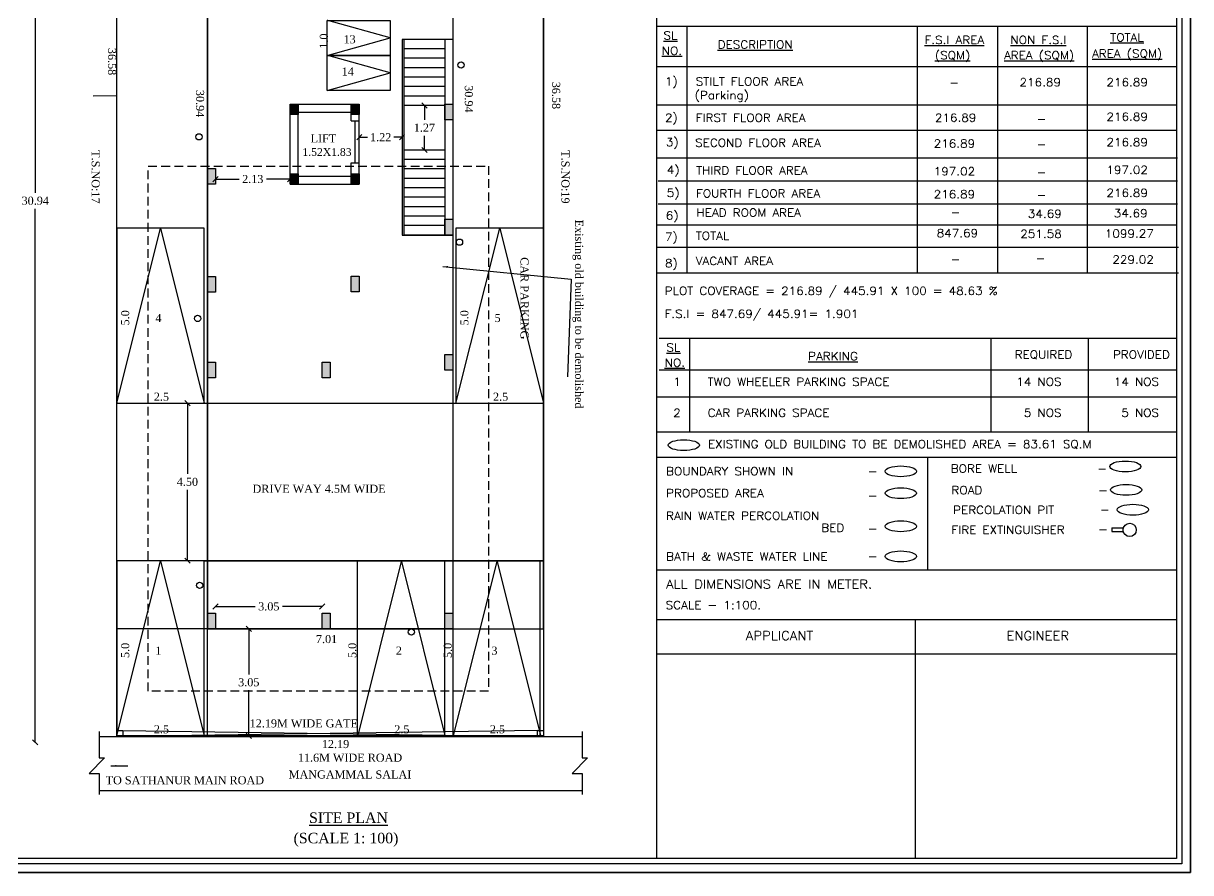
# Model space of a CAD drawing. Header units: metres. Extents: x 7608 to 7792, y -2400 to -2275.
# Drawn here: x 7714.53 to 7747.88, y -2335.22 to -2310.96 of the extents above; entities that cross this region are included whole.
import ezdxf
from ezdxf.enums import TextEntityAlignment as Align

# ---------------------------------------------------------------- set-up
doc = ezdxf.new("R2010")
doc.units = ezdxf.units.M
doc.header["$MEASUREMENT"] = 0
doc.linetypes.add('HIDDEN', pattern=[0.375, 0.25, -0.125])
doc.layers.add('FLOOR-STILT', color=7, linetype='Continuous')
doc.styles.add('Isa-', font='times.ttf')
doc.styles.add('ROMAND', font='romand.shx', dxfattribs={"width": 0.75})
doc.styles.add('STYLE2', font='times.ttf')
doc.dimstyles.new('ISO-25', dxfattribs={"dimscale": 0, "dimtxt": 0.23, "dimasz": 0.15, "dimexe": 1.25, "dimexo": 0.625, "dimgap": 0.11, "dimtad": 0, "dimtih": 1, "dimtoh": 1, "dimzin": 1, "dimdsep": 46, "dimtxsty": 'STYLE2', "dimblk": 'OBLIQUE', "dimcen": 0, "dimse1": 1, "dimse2": 1, "dimclrd": 1, "dimclrt": 3, "dimadec": 0, "dimazin": 2, "dimtfac": 1, "dimtix": 1, "dimtofl": 0, "dimtmove": 0, "dimatfit": 3, "dimfxl": 0, "dimtolj": 1, "dimarcsym": 0})

# ---------------------------------------------------------------- blocks, each defined once
blk = doc.blocks.new('_Oblique')
at = {"color": 0, "linetype": 'ByBlock', "lineweight": -2}
blk.add_line((-0.5, -0.5), (0.5, 0.5), dxfattribs=at)
blk = doc.blocks.new('*D291')
at = {"color": 1, "lineweight": -2}
for p, q in [((7714.868, -2300.561), (7714.868, -2315.804)), ((7714.868, -2331.501), (7714.868, -2316.259))]:
    blk.add_line(p, q, dxfattribs=at)
at = {"layer": 'Defpoints', "color": 0}
for p in [(7711.382, -2300.561), (7711.382, -2331.501), (7714.868, -2331.501)]:
    blk.add_point(p, dxfattribs=at)
at = {"color": 1, "lineweight": -2, "xscale": 0.15, "yscale": 0.15, "zscale": 0.15}
for p, rotation in [((7714.868, -2300.561), 90), ((7714.868, -2331.501), 270)]:
    blk.add_blockref('_Oblique', p, dxfattribs=dict(at, rotation=rotation))
at = {"color": 3, "insert": (7714.868, -2316.031), "char_height": 0.23, "attachment_point": 5, "style": 'STYLE2'}
blk.add_mtext('\\A1;30.94', dxfattribs=at)
blk = doc.blocks.new('*D293')
at = {"color": 1, "lineweight": -2}
for p, q in [((7724.127, -2314.216), (7724.357, -2314.216)), ((7725.347, -2314.216), (7725.117, -2314.216))]:
    blk.add_line(p, q, dxfattribs=at)
at = {"layer": 'Defpoints', "color": 0}
for p in [(7724.127, -2313.946), (7724.127, -2314.216), (7725.347, -2314.216)]:
    blk.add_point(p, dxfattribs=at)
at = {"color": 1, "lineweight": -2, "xscale": 0.15, "yscale": 0.15, "zscale": 0.15, "rotation": 180}
blk.add_blockref('_Oblique', (7724.127, -2314.216), dxfattribs=at)
at = {"color": 1, "lineweight": -2, "xscale": 0.15, "yscale": 0.15, "zscale": 0.15}
blk.add_blockref('_Oblique', (7725.347, -2314.216), dxfattribs=at)
at = {"color": 3, "insert": (7724.737, -2314.216), "char_height": 0.23, "attachment_point": 5, "style": 'STYLE2'}
blk.add_mtext('\\A1;1.22', dxfattribs=at)
blk = doc.blocks.new('*D294')
at = {"color": 1, "lineweight": -2}
for p, q in [((7725.987, -2313.311), (7725.987, -2313.719)), ((7725.987, -2314.581), (7725.987, -2314.173))]:
    blk.add_line(p, q, dxfattribs=at)
at = {"layer": 'Defpoints', "color": 0}
for p in [(7725.982, -2313.311), (7725.987, -2313.311), (7725.982, -2314.581)]:
    blk.add_point(p, dxfattribs=at)
at = {"color": 1, "lineweight": -2, "xscale": 0.15, "yscale": 0.15, "zscale": 0.15}
for p, rotation in [((7725.987, -2313.311), 90), ((7725.987, -2314.581), 270)]:
    blk.add_blockref('_Oblique', p, dxfattribs=dict(at, rotation=rotation))
at = {"color": 3, "insert": (7725.987, -2313.946), "char_height": 0.23, "attachment_point": 5, "style": 'STYLE2'}
blk.add_mtext('\\A1;1.27', dxfattribs=at)
blk = doc.blocks.new('*D295')
at = {"color": 1, "lineweight": -2}
for p, q in [((7720.017, -2315.411), (7720.693, -2315.411)), ((7722.147, -2315.411), (7721.472, -2315.411))]:
    blk.add_line(p, q, dxfattribs=at)
at = {"layer": 'Defpoints', "color": 0}
for p in [(7720.017, -2315.336), (7722.147, -2315.261), (7722.147, -2315.411)]:
    blk.add_point(p, dxfattribs=at)
at = {"color": 1, "lineweight": -2, "xscale": 0.15, "yscale": 0.15, "zscale": 0.15, "rotation": 180}
blk.add_blockref('_Oblique', (7720.017, -2315.411), dxfattribs=at)
at = {"color": 1, "lineweight": -2, "xscale": 0.15, "yscale": 0.15, "zscale": 0.15}
blk.add_blockref('_Oblique', (7722.147, -2315.411), dxfattribs=at)
at = {"color": 3, "insert": (7721.082, -2315.411), "char_height": 0.23, "attachment_point": 5, "style": 'STYLE2'}
blk.add_mtext('\\A1;2.13', dxfattribs=at)
blk = doc.blocks.new('*D299')
at = {"color": 1, "lineweight": -2}
for p, q in [((7720.969, -2328.261), (7720.969, -2329.559)), ((7720.969, -2331.311), (7720.969, -2330.013))]:
    blk.add_line(p, q, dxfattribs=at)
at = {"layer": 'Defpoints', "color": 0}
for p in [(7720.969, -2328.261), (7721.784, -2328.261), (7721.784, -2331.311)]:
    blk.add_point(p, dxfattribs=at)
at = {"color": 1, "lineweight": -2, "xscale": 0.15, "yscale": 0.15, "zscale": 0.15}
for p, rotation in [((7720.969, -2328.261), 90), ((7720.969, -2331.311), 270)]:
    blk.add_blockref('_Oblique', p, dxfattribs=dict(at, rotation=rotation))
at = {"color": 3, "insert": (7720.969, -2329.786), "char_height": 0.23, "attachment_point": 5, "style": 'STYLE2'}
blk.add_mtext('\\A1;3.05', dxfattribs=at)
blk = doc.blocks.new('*D540')
at = {"color": 1, "lineweight": -2}
for p, q in [((7720.017, -2327.619), (7721.153, -2327.619)), ((7723.067, -2327.619), (7721.931, -2327.619))]:
    blk.add_line(p, q, dxfattribs=at)
at = {"layer": 'Defpoints', "color": 0}
for p in [(7720.017, -2327.811), (7723.067, -2327.619), (7723.067, -2327.811)]:
    blk.add_point(p, dxfattribs=at)
at = {"color": 1, "lineweight": -2, "xscale": 0.15, "yscale": 0.15, "zscale": 0.15, "rotation": 180}
blk.add_blockref('_Oblique', (7720.017, -2327.619), dxfattribs=at)
at = {"color": 1, "lineweight": -2, "xscale": 0.15, "yscale": 0.15, "zscale": 0.15}
blk.add_blockref('_Oblique', (7723.067, -2327.619), dxfattribs=at)
at = {"color": 3, "insert": (7721.542, -2327.619), "char_height": 0.23, "attachment_point": 5, "style": 'STYLE2'}
blk.add_mtext('\\A1;3.05', dxfattribs=at)
blk = doc.blocks.new('*D541')
at = {"color": 1, "lineweight": -2}
for p, q in [((7719.215, -2321.811), (7719.215, -2323.834)), ((7719.215, -2326.311), (7719.215, -2324.288))]:
    blk.add_line(p, q, dxfattribs=at)
at = {"layer": 'Defpoints', "color": 0}
for p in [(7719.215, -2321.811), (7719.215, -2321.811), (7719.215, -2326.311)]:
    blk.add_point(p, dxfattribs=at)
at = {"color": 1, "lineweight": -2, "xscale": 0.15, "yscale": 0.15, "zscale": 0.15}
for p, rotation in [((7719.215, -2321.811), 90), ((7719.215, -2326.311), 270)]:
    blk.add_blockref('_Oblique', p, dxfattribs=dict(at, rotation=rotation))
at = {"color": 3, "insert": (7719.215, -2324.061), "char_height": 0.23, "attachment_point": 5, "style": 'STYLE2'}
blk.add_mtext('\\A1;4.50', dxfattribs=at)

msp = doc.modelspace()

# ---------------------------------------------------------------- hatches: boundary and pattern name
h = msp.add_hatch(color=5)
h.dxf.hatch_style = 1
h.paths.add_polyline_path([(7722.14718, -2313.57095), (7722.37718, -2313.57095), (7722.37718, -2313.27095), (7722.14718, -2313.27095)])
h = msp.add_hatch(color=5)
h.dxf.hatch_style = 1
h.paths.add_polyline_path([(7723.89718, -2313.57095), (7724.12718, -2313.57095), (7724.12718, -2313.27095), (7723.89718, -2313.27095)])
h = msp.add_hatch(color=5)
h.dxf.hatch_style = 1
h.paths.add_polyline_path([(7726.56718, -2313.72095), (7726.79718, -2313.72095), (7726.79718, -2313.27095), (7726.56718, -2313.27095)])
h = msp.add_hatch(color=5)
h.dxf.hatch_style = 1
h.paths.add_polyline_path([(7719.78718, -2315.56095), (7720.01718, -2315.56095), (7720.01718, -2315.11095), (7719.78718, -2315.11095)])
h = msp.add_hatch(color=5)
h.dxf.hatch_style = 1
h.paths.add_polyline_path([(7722.14718, -2315.56095), (7722.37718, -2315.56095), (7722.37718, -2315.26095), (7722.14718, -2315.26095)])
h = msp.add_hatch(color=5)
h.dxf.hatch_style = 1
h.paths.add_polyline_path([(7723.89718, -2315.56095), (7724.12718, -2315.56095), (7724.12718, -2315.26095), (7723.89718, -2315.26095)])
h = msp.add_hatch(color=5)
h.dxf.hatch_style = 1
h.paths.add_polyline_path([(7726.56718, -2317.01095), (7726.79718, -2317.01095), (7726.79718, -2316.56095), (7726.56718, -2316.56095)])
h = msp.add_hatch(color=5)
h.dxf.hatch_style = 1
h.paths.add_polyline_path([(7719.78718, -2318.64095), (7720.01718, -2318.64095), (7720.01718, -2318.19095), (7719.78718, -2318.19095)])
h = msp.add_hatch(color=5)
h.dxf.hatch_style = 1
h.paths.add_polyline_path([(7723.89718, -2318.63095), (7724.12718, -2318.63095), (7724.12718, -2318.18095), (7723.89718, -2318.18095)])
h = msp.add_hatch(color=5)
h.dxf.hatch_style = 1
h.paths.add_polyline_path([(7726.56718, -2320.87095), (7726.79718, -2320.87095), (7726.79718, -2320.42095), (7726.56718, -2320.42095)])
h = msp.add_hatch(color=5)
h.dxf.hatch_style = 1
h.paths.add_polyline_path([(7719.78718, -2321.09095), (7720.01718, -2321.09095), (7720.01718, -2320.64095), (7719.78718, -2320.64095)])
h = msp.add_hatch(color=5)
h.dxf.hatch_style = 1
h.paths.add_polyline_path([(7723.06718, -2321.09095), (7723.29718, -2321.09095), (7723.29718, -2320.64095), (7723.06718, -2320.64095)])
h = msp.add_hatch(color=5)
h.dxf.hatch_style = 1
h.paths.add_polyline_path([(7719.78718, -2328.26095), (7720.01718, -2328.26095), (7720.01718, -2327.81095), (7719.78718, -2327.81095)])
h = msp.add_hatch(color=5)
h.dxf.hatch_style = 1
h.paths.add_polyline_path([(7723.06718, -2328.26095), (7723.29718, -2328.26095), (7723.29718, -2327.81095), (7723.06718, -2327.81095)])
h = msp.add_hatch(color=5)
h.dxf.hatch_style = 1
h.paths.add_polyline_path([(7726.56718, -2328.26095), (7726.79718, -2328.26095), (7726.79718, -2327.81095), (7726.56718, -2327.81095)])

# ---------------------------------------------------------------- linework, layer by layer
at = {"color": 4}
for p, q in [((7732.61609, -2275.62286), (7732.61609, -2334.82229)), ((7732.69761, -2319.95622), (7747.47481, -2319.95622)), ((7733.5727, -2322.62691), (7733.5727, -2319.95622)), ((7742.17711, -2322.62691), (7742.17711, -2319.95622)), ((7744.96226, -2322.62691), (7744.96226, -2319.95622)), ((7732.69761, -2320.85797), (7747.47481, -2320.85797)), ((7732.61609, -2321.62725), (7747.47481, -2321.62725)), ((7732.61609, -2323.35296), (7747.47877, -2323.35296)), ((7740.36598, -2326.568), (7740.36598, -2323.35296)), ((7745.62678, -2325.37655), (7745.95749, -2325.37655)), ((7745.62678, -2325.37655), (7745.62678, -2325.48141)), ((7745.62678, -2325.48141), (7745.9553, -2325.48141)), ((7732.61609, -2326.568), (7747.47877, -2326.568)), ((7716.69248, -2331.19219), (7716.69248, -2331.94584)), ((7730.48945, -2331.19219), (7730.48945, -2331.94584)), ((7716.69248, -2331.32972), (7730.48945, -2331.32972)), ((7717.19718, -2331.32972), (7729.69718, -2331.32972)), ((7716.85073, -2331.94584), (7716.41086, -2332.38659)), ((7716.69248, -2331.94584), (7716.85073, -2331.94584)), ((7730.64771, -2331.94584), (7730.20783, -2332.38659)), ((7730.48945, -2331.94584), (7730.64771, -2331.94584)), ((7716.41086, -2332.38659), (7716.69248, -2332.38659)), ((7716.69248, -2332.38659), (7716.69248, -2332.99023)), ((7730.20783, -2332.38659), (7730.48945, -2332.38659)), ((7730.48945, -2332.38659), (7730.48945, -2332.99023)), ((7716.69248, -2332.87458), (7730.48945, -2332.87458))]:
    msp.add_line(p, q, dxfattribs=at)
at = {"color": 2, "lineweight": 25}
for p, q in [((7744.933, -2311.04513), (7744.933, -2311.04513)), ((7732.61609, -2312.19639), (7747.47877, -2312.19639)), ((7732.61609, -2313.28572), (7747.47877, -2313.28572)), ((7747.52877, -2318.09855), (7732.61609, -2318.09855)), ((7732.69761, -2319.95622), (7747.47481, -2319.95622))]:
    msp.add_line(p, q, dxfattribs=at)
for p, q in [((7725.34718, -2311.42095), (7725.34718, -2317.01095)), ((7726.79718, -2311.42095), (7725.34718, -2311.42095)), ((7725.39718, -2311.42095), (7725.39718, -2317.01095)), ((7726.56718, -2311.42095), (7726.56718, -2317.01095)), ((7726.56718, -2311.69095), (7725.39718, -2311.69095)), ((7726.56718, -2311.96095), (7725.39718, -2311.96095)), ((7726.56718, -2312.23095), (7725.39718, -2312.23095)), ((7726.56718, -2312.50095), (7725.39718, -2312.50095)), ((7726.56718, -2312.77095), (7725.39718, -2312.77095)), ((7726.56718, -2313.04095), (7725.39718, -2313.04095)), ((7722.14718, -2313.27095), (7724.12718, -2313.27095)), ((7722.14718, -2315.56095), (7722.14718, -2313.27095)), ((7722.37718, -2313.50095), (7723.89718, -2313.50095)), ((7722.37718, -2315.33095), (7722.37718, -2313.50095)), ((7723.89718, -2313.74697), (7723.89718, -2313.50095)), ((7724.12718, -2315.56095), (7724.12718, -2313.27095)), ((7726.56718, -2313.31095), (7725.39718, -2313.31095)), ((7726.56718, -2314.58095), (7725.39718, -2314.58095)), ((7726.56718, -2314.85095), (7725.39718, -2314.85095)), ((7723.89718, -2315.33095), (7723.89718, -2314.94697)), ((7726.56718, -2315.12095), (7725.39718, -2315.12095)), ((7722.37718, -2315.33095), (7723.89718, -2315.33095)), ((7726.56718, -2315.39095), (7725.39718, -2315.39095)), ((7722.14718, -2315.56095), (7724.12718, -2315.56095)), ((7726.56718, -2315.66095), (7725.39718, -2315.66095)), ((7726.56718, -2315.93095), (7725.39718, -2315.93095)), ((7726.56718, -2316.20095), (7725.39718, -2316.20095)), ((7726.56718, -2316.47095), (7725.39718, -2316.47095)), ((7726.56718, -2316.74095), (7725.39718, -2316.74095)), ((7725.34718, -2317.01095), (7726.79718, -2317.01095)), ((7726.79718, -2317.01095), (7725.39718, -2317.01095))]:
    msp.add_line(p, q)
at = {"color": 7}
for p, q in [((7717.19718, -2313.02972), (7716.52084, -2313.04223)), ((7729.21736, -2331.16466), (7717.36701, -2331.32972)), ((7717.36701, -2331.16466), (7729.21736, -2331.32972))]:
    msp.add_line(p, q, dxfattribs=at)
at = {"color": 2}
for p, q in [((7723.89718, -2313.74697), (7724.12718, -2313.74697)), ((7724.01218, -2314.94697), (7724.01218, -2313.74697)), ((7723.89718, -2314.94697), (7724.12718, -2314.94697))]:
    msp.add_line(p, q, dxfattribs=at)
at = {"color": 3}
for p, q in [((7717.19719, -2321.81095), (7729.38718, -2321.81095)), ((7719.69719, -2326.31095), (7729.38718, -2326.31095))]:
    msp.add_line(p, q, dxfattribs=at)
at = {"color": 141, "lineweight": 25}
for p, q in [((7732.61609, -2322.62691), (7747.47877, -2322.62691)), ((7732.61609, -2323.35296), (7747.47877, -2323.35296)), ((7732.61609, -2323.35296), (7747.47877, -2323.35296)), ((7732.61609, -2323.35296), (7747.47877, -2323.35296)), ((7732.61609, -2327.98989), (7747.47877, -2327.98989)), ((7732.61609, -2328.97207), (7747.47877, -2328.97207))]:
    msp.add_line(p, q, dxfattribs=at)
at = {"color": 4, "lineweight": 25}
msp.add_line((7740.00469, -2327.98989), (7740.00469, -2334.82229), dxfattribs=at)
at = {"color": 4}
for points in [[(7654.99647, -2275.22286), (7747.87877, -2275.22286), (7747.87877, -2335.22229), (7654.99647, -2335.22229)], [(7655.24647, -2275.47286), (7747.62877, -2275.47286), (7747.62877, -2334.97229), (7655.24647, -2334.97229)], [(7655.39647, -2275.62286), (7747.47877, -2275.62286), (7747.47877, -2334.82229), (7655.39647, -2334.82229)]]:
    msp.add_lwpolyline(points, close=True, dxfattribs=at)
at = {"color": 7}
for points in [[(7717.19718, -2294.73095), (7729.38718, -2294.73095), (7729.38718, -2331.31095), (7717.19718, -2331.31095)], [(7719.78718, -2297.32095), (7726.79718, -2297.32095), (7726.79718, -2328.26095), (7719.78718, -2328.26095)], [(7717.36701, -2331.32972), (7717.19718, -2331.32972), (7717.19718, -2331.16466), (7717.36701, -2331.16466)], [(7729.38718, -2331.32972), (7729.21736, -2331.32972), (7729.21736, -2331.16466), (7729.38718, -2331.16466)]]:
    msp.add_lwpolyline(points, close=True, dxfattribs=at)
at = {"linetype": 'ByBlock'}
msp.add_lwpolyline([(7729.38718, -2331.31095), (7717.19719, -2331.31095), (7717.19719, -2294.73095), (7729.38718, -2294.73095)], close=True, dxfattribs=at)
at = {"color": 171}
msp.add_lwpolyline([(7717.19718, -2297.32095), (7719.78718, -2297.32095), (7719.78718, -2328.26095), (7717.19718, -2328.26095)], close=True, dxfattribs=at)
at = {"color": 1}
msp.add_lwpolyline([(7719.78718, -2297.32095), (7726.79718, -2297.32095), (7726.79718, -2328.26095), (7719.78718, -2328.26095)], close=True, dxfattribs=at)
at = {"color": 140}
msp.add_lwpolyline([(7719.78718, -2297.32095), (7726.79718, -2297.32095), (7726.79718, -2328.26095), (7719.78718, -2328.26095)], close=True, dxfattribs=at)
at = {"color": 102}
msp.add_lwpolyline([(7726.79718, -2328.26095), (7729.38718, -2328.26095), (7729.38718, -2297.32095), (7726.79718, -2297.32095)], close=True, dxfattribs=at)
at = {"color": 2}
for points in [[(7725.01092, -2310.88095), (7725.01092, -2311.88095), (7723.21092, -2311.88095), (7723.21092, -2310.88095)], [(7725.01092, -2311.88095), (7725.01092, -2312.88095), (7723.21092, -2312.88095), (7723.21092, -2311.88095)], [(7719.78718, -2328.26095), (7726.79718, -2328.26095), (7726.79718, -2331.31095), (7719.78718, -2331.31095)]]:
    msp.add_lwpolyline(points, close=True, dxfattribs=at)
for points in [[(7723.21092, -2311.88095), (7725.01092, -2311.38095), (7723.22466, -2310.88095), (7723.21092, -2310.88095)], [(7723.21092, -2312.88095), (7725.01092, -2312.38095), (7723.22466, -2311.88095), (7723.21092, -2311.88095)]]:
    msp.add_lwpolyline(points)
at = {"color": 2, "lineweight": 25}
for points in [[(7732.61609, -2311.04513), (7747.47877, -2311.04513)], [(7733.49118, -2318.09855), (7733.49118, -2311.04513)], [(7740.07243, -2318.09855), (7740.07243, -2311.04513)], [(7742.36806, -2318.09855), (7742.36806, -2311.04513)], [(7744.933, -2318.09855), (7744.933, -2311.04513)], [(7732.61609, -2313.28572), (7732.61609, -2313.28572), (7747.47877, -2313.28572)], [(7732.61609, -2314.0143), (7747.47877, -2314.0143)], [(7732.61609, -2314.0143), (7747.47877, -2314.0143)], [(7732.63763, -2314.80582), (7747.47877, -2314.80582)], [(7732.63763, -2314.80582), (7747.47877, -2314.80582)], [(7732.64109, -2314.80582), (7747.50377, -2314.80582)], [(7732.64109, -2314.80582), (7747.50377, -2314.80582)], [(7732.66263, -2315.46092), (7747.50377, -2315.46092)], [(7732.66263, -2316.11602), (7747.50377, -2316.11602)], [(7732.61609, -2316.72059), (7747.47877, -2316.72059)], [(7732.61609, -2317.35875), (7747.52877, -2317.35875)], [(7747.52877, -2318.09855), (7732.61609, -2318.09855)]]:
    msp.add_lwpolyline(points, dxfattribs=at)
at = {"color": 5}
for points in [[(7722.14718, -2313.27095), (7722.37718, -2313.27095), (7722.37718, -2313.57095), (7722.14718, -2313.57095)], [(7723.89718, -2313.27095), (7724.12718, -2313.27095), (7724.12718, -2313.57095), (7723.89718, -2313.57095)], [(7726.56718, -2313.27095), (7726.79718, -2313.27095), (7726.79718, -2313.72095), (7726.56718, -2313.72095)], [(7719.78718, -2315.11095), (7720.01718, -2315.11095), (7720.01718, -2315.56095), (7719.78718, -2315.56095)], [(7722.14718, -2315.26095), (7722.37718, -2315.26095), (7722.37718, -2315.56095), (7722.14718, -2315.56095)], [(7723.89718, -2315.26095), (7724.12718, -2315.26095), (7724.12718, -2315.56095), (7723.89718, -2315.56095)], [(7726.56718, -2316.56095), (7726.79718, -2316.56095), (7726.79718, -2317.01095), (7726.56718, -2317.01095)], [(7719.78718, -2318.19095), (7720.01718, -2318.19095), (7720.01718, -2318.64095), (7719.78718, -2318.64095)], [(7723.89718, -2318.18095), (7724.12718, -2318.18095), (7724.12718, -2318.63095), (7723.89718, -2318.63095)], [(7726.56718, -2320.42095), (7726.79718, -2320.42095), (7726.79718, -2320.87095), (7726.56718, -2320.87095)], [(7719.78718, -2320.64095), (7720.01718, -2320.64095), (7720.01718, -2321.09095), (7719.78718, -2321.09095)], [(7723.06718, -2320.64095), (7723.29718, -2320.64095), (7723.29718, -2321.09095), (7723.06718, -2321.09095)], [(7719.78718, -2327.81095), (7720.01718, -2327.81095), (7720.01718, -2328.26095), (7719.78718, -2328.26095)], [(7723.06718, -2327.81095), (7723.29718, -2327.81095), (7723.29718, -2328.26095), (7723.06718, -2328.26095)], [(7726.56718, -2327.81095), (7726.79718, -2327.81095), (7726.79718, -2328.26095), (7726.56718, -2328.26095)]]:
    msp.add_lwpolyline(points, close=True, dxfattribs=at)
at = {"color": 7, "linetype": 'HIDDEN'}
msp.add_lwpolyline([(7718.09412, -2315.04025), (7727.82102, -2315.04025), (7727.82102, -2330.04025), (7718.09412, -2330.04025)], close=True, dxfattribs=at)
at = {"color": 30, "linetype": 'Continuous'}
for points in [[(7717.19719, -2321.81095), (7719.69719, -2321.81095), (7719.69719, -2316.81095), (7717.19719, -2316.81095)], [(7726.88718, -2321.81095), (7729.38718, -2321.81095), (7729.38718, -2316.81095), (7726.88718, -2316.81095)], [(7717.19719, -2331.31095), (7719.69719, -2331.31095), (7719.69719, -2326.31095), (7717.19719, -2326.31095)], [(7724.06718, -2331.31095), (7726.56718, -2331.31095), (7726.56718, -2326.31095), (7724.06718, -2326.31095)], [(7726.79718, -2331.31095), (7729.29718, -2331.31095), (7729.29718, -2326.31095), (7726.79718, -2326.31095)]]:
    msp.add_lwpolyline(points, close=True, dxfattribs=at)
at = {"color": 7}
for points in [[(7717.19719, -2321.81095), (7718.44719, -2316.81095), (7719.69719, -2321.81095)], [(7726.88718, -2321.81095), (7728.13718, -2316.81095), (7729.38718, -2321.81095)], [(7717.19719, -2331.31095), (7718.44719, -2326.31095), (7719.69719, -2331.31095)], [(7724.08124, -2331.33825), (7725.33124, -2326.33825), (7726.58124, -2331.33825)], [(7726.81124, -2331.33825), (7728.06124, -2326.33825), (7729.31124, -2331.33825)]]:
    msp.add_lwpolyline(points, dxfattribs=at)
at = {"color": 3}
msp.add_lwpolyline([(7717.19718, -2321.81096), (7729.38718, -2321.81096), (7729.38718, -2326.31095), (7717.19718, -2326.31095)], close=True, dxfattribs=at)
at = {"color": 1, "lineweight": 25}
for centre in [(7727.03343, -2312.15158), (7727.03343, -2312.15158), (7719.54527, -2314.204), (7719.54527, -2314.204), (7726.98847, -2317.21265), (7726.98847, -2317.21265), (7719.50845, -2319.39226), (7719.50845, -2319.39226), (7719.56527, -2327.01574), (7719.56527, -2327.01574), (7725.61626, -2328.34843), (7725.61626, -2328.34843)]:
    msp.add_circle(centre, 0.08941, dxfattribs=at)
at = {"color": 4}
msp.add_circle((7746.13741, -2325.43276), 0.18849, dxfattribs=at)
for centre in [(7733.39573, -2323.01172), (7746.01312, -2323.62057), (7739.59756, -2323.75912), (7746.03446, -2324.28899), (7739.59756, -2324.38352), (7746.22937, -2324.85662), (7739.59756, -2325.32907), (7739.59756, -2326.18931)]:
    msp.add_ellipse(centre, major_axis=(-0.44583, 0), ratio=0.3474453, dxfattribs=at)
at = {"layer": 'FLOOR-STILT', "color": 64}
msp.add_lwpolyline([(7654.99647, -2335.22229), (7747.87877, -2335.22229), (7747.87877, -2275.22286), (7654.99647, -2275.22286)], close=True, dxfattribs=at)

# ---------------------------------------------------------------- texts
at = {"color": 4, "lineweight": 25, "style": 'ROMAND', "width": 1.1}
for s, height, p in [('%%USL', 0.2286, (7732.8185, -2311.42317)), ('%%UDESCRIPTION', 0.2286, (7734.36456, -2311.68256)), ('%%UF.S.I AREA', 0.2286, (7740.27606, -2311.55225)), ('%%UNON F.S.I', 0.2286, (7742.7296, -2311.55225)), ('%%UTOTAL', 0.2286, (7745.57961, -2311.47785)), ('%%UNO.', 0.2286, (7732.76722, -2311.85914)), ('%%U(SQM)', 0.2286, (7740.56991, -2311.98822)), ('%%UAREA (SQM)', 0.2286, (7742.54607, -2311.98822)), ('%%UAREA (SQM)', 0.2286, (7745.06048, -2311.94075)), ('1)', 0.2286, (7732.85998, -2312.73506)), ('STILT FLOOR AREA', 0.2286, (7733.73839, -2312.73506)), ('(Parking)', 0.2286, (7733.70732, -2313.12898)), ('2)', 0.2286, (7732.85998, -2313.77395)), ('FIRST FLOOR AREA', 0.2286, (7733.73839, -2313.77395)), ('3)', 0.2286, (7732.88588, -2314.47169)), ('SECOND FLOOR AREA', 0.2286, (7733.72286, -2314.48702)), ('4)', 0.2286, (7732.91088, -2315.2632)), ('THIRD FLOOR AREA', 0.2286, (7733.74786, -2315.27854)), ('5)', 0.2286, (7732.91088, -2315.9183)), ('FOURTH FLOOR AREA', 0.2286, (7733.74786, -2315.93363)), ('6)', 0.2286, (7732.88153, -2316.56736)), ('HEAD ROOM AREA', 0.2286, (7733.75994, -2316.48443)), ('7)', 0.2286, (7732.85998, -2317.17916)), ('TOTAL', 0.2286, (7733.73839, -2317.14213)), ('8)', 0.2286, (7732.85998, -2317.92991)), ('VACANT AREA', 0.2286, (7733.73839, -2317.86459)), ('PLOT COVERAGE = 216.89 / 445.91 X 100 = 48.63 %%%', 0.2286, (7732.84906, -2318.71792)), ('F.S.I = 847.69/ 445.91= 1.901', 0.2286, (7732.84906, -2319.37414)), ('%%USL', 0.2286, (7732.90002, -2320.33427)), ('%%UNO.', 0.2286, (7732.84874, -2320.77023)), ('%%UPARKING', 0.2286, (7736.94798, -2320.58427)), ('1    TWO WHEELER PARKING SPACE', 0.2286, (7733.09448, -2321.31628)), ('2    CAR PARKING SPACE', 0.2286, (7733.09448, -2322.20208)), ('ALL DIMENSIONS ARE IN METER.', 0.25, (7732.89553, -2327.10362)), ('SCALE - 1:100.', 0.2286, (7732.87797, -2327.69325)), ('APPLICANT', 0.25146, (7735.17222, -2328.57698)), ('ENGINEER', 0.25146, (7742.61643, -2328.57891))]:
    msp.add_text(s, height=height, dxfattribs=at).set_placement(p)
at = {"color": 6, "style": 'Isa-'}
for s, rotation, p in [('1.0', 89.274326, (7723.22287, -2311.68837)), ('CAR PARKING', 270, (7728.73311, -2317.64371)), ('5.0', 90, (7717.55228, -2319.59137)), ('5.0', 90, (7727.24228, -2319.59137)), ('5.0', 90, (7717.55228, -2329.09137)), ('5.0', 90, (7724.03985, -2329.09137)), ('5.0', 90, (7726.76985, -2329.09137))]:
    msp.add_text(s, height=0.23, rotation=rotation, dxfattribs=at).set_placement(p)
for s, p in [('13', (7723.67499, -2311.53348)), ('14', (7723.6232, -2312.45363)), ('LIFT', (7722.7357, -2314.36436)), ('4', (7718.30006, -2319.49527)), ('5', (7727.99006, -2319.49527)), ('2.5', (7718.25627, -2321.74237)), ('2.5', (7727.94627, -2321.74237)), ('DRIVE WAY 4.5M WIDE', (7721.07572, -2324.37064)), ('1', (7718.30006, -2328.99527)), ('2', (7725.17006, -2328.99527)), ('3', (7727.90006, -2328.99527)), ('2.5', (7718.25627, -2331.24237)), ('2.5', (7725.12627, -2331.24237)), ('2.5', (7727.85627, -2331.24237))]:
    msp.add_text(s, height=0.23, dxfattribs=at).set_placement(p)
at = {"color": 4, "lineweight": 25, "style": 'ROMAND', "width": 1.1}
for s, p in [('216.89', (7744.174, -2312.76069)), ('216.89', (7746.65763, -2312.76069)), ('-', (7741.26462, -2312.76853)), ('216.89', (7746.65763, -2313.74407)), ('216.89', (7741.75643, -2313.77167)), ('-', (7743.75953, -2313.807)), ('216.89', (7741.72199, -2314.51255)), ('-', (7743.75953, -2314.53558)), ('216.89', (7746.65763, -2314.47265)), ('197.02', (7741.72199, -2315.30407)), ('197.02', (7746.65763, -2315.26417)), ('-', (7743.75953, -2315.3271)), ('216.89', (7741.72199, -2315.95916)), ('-', (7743.75953, -2315.9822)), ('216.89', (7746.65763, -2315.91926)), ('-', (7741.30011, -2316.4757)), ('34.69', (7744.19758, -2316.51747)), ('34.69', (7746.64956, -2316.50214)), ('847.69', (7741.80735, -2317.06869)), ('251.58', (7744.19614, -2317.0892)), ('1099.27', (7746.82715, -2317.08097)), ('-', (7741.30011, -2317.81151)), ('-', (7743.72949, -2317.78651)), ('229.02', (7746.82715, -2317.82534)), ('REQUIRED', (7744.49943, -2320.53744)), ('PROVIDED', (7747.28458, -2320.53744)), ('14 NOS', (7744.19023, -2321.31486)), ('14 NOS', (7746.97537, -2321.31486)), ('5 NOS', (7744.19023, -2322.20067)), ('5 NOS', (7746.97537, -2322.20067))]:
    msp.add_text(s, height=0.2286, dxfattribs=at).set_placement(p, align=Align.RIGHT)
at = {"color": 3, "style": 'Isa-'}
msp.add_text('1.52X1.83', height=0.22, dxfattribs=at).set_placement((7722.50163, -2314.74771))
at = {"color": 4, "style": 'ROMAND', "width": 1.1}
for s, p in [('EXISTING OLD BUILDING TO BE DEMOLISHED AREA = 83.61 SQ.M', (7734.08704, -2323.09612)), ('BOUNDARY SHOWN IN', (7732.89107, -2323.87057)), ('-', (7738.65369, -2323.87057)), ('BORE WELL', (7741.02323, -2323.7933)), ('-', (7745.21236, -2323.7933)), ('ROAD', (7741.04456, -2324.41174)), ('PROPOSED AREA', (7732.89107, -2324.49497)), ('-', (7738.65369, -2324.56312)), ('-', (7745.2337, -2324.41174)), ('PERCOLATION PIT', (7741.09302, -2324.97783)), ('-', (7745.28551, -2324.96807)), ('RAIN WATER PERCOLATION', (7732.89107, -2325.1411)), (' BED', (7737.15195, -2325.48781)), ('-', (7738.65369, -2325.50868)), ('FIRE EXTINGUISHER', (7741.04456, -2325.54288)), ('-', (7745.2337, -2325.5318)), ('BATH & WASTE WATER LINE', (7732.89107, -2326.30798)), ('-', (7738.65369, -2326.30077))]:
    msp.add_text(s, height=0.2286, dxfattribs=at).set_placement(p)
at = {"color": 4, "style": 'Isa-'}
msp.add_text('12.19M WIDE GATE', height=0.23, dxfattribs=at).set_placement((7720.99364, -2331.07362))
at = {"color": 3, "lineweight": 25, "style": 'Isa-'}
for s, p in [('%%USITE PLAN', (7722.69093, -2333.80248)), ('(SCALE 1: 100)', (7722.24823, -2334.38449))]:
    msp.add_text(s, height=0.3, dxfattribs=at).set_placement(p)
at = {"color": 3, "char_height": 0.23, "attachment_point": 5, "rotation": 270, "style": 'STYLE2'}
for s, insert in [('\\A1;36.58', (7717.06193, -2312.05494)), ('\\A1;30.94', (7727.25434, -2313.12127)), ('\\A1;36.58', (7729.74838, -2313.02156)), ('\\A1;30.94', (7719.5752, -2313.2551)), ('\\A1;T.S.NO:17', (7716.59344, -2315.34864)), ('\\A1;T.S.NO:19', (7730.01453, -2315.34864)), ('\\A1;Existing old building to be demolished', (7730.36964, -2319.26825))]:
    msp.add_mtext(s, dxfattribs=dict(at, insert=insert))
at = {"color": 3, "char_height": 0.23, "attachment_point": 5, "style": 'STYLE2'}
for s, insert in [('\\A1;7.01', (7723.191, -2328.55246)), ('\\A1;12.19', (7723.44718, -2331.55158)), ('\\A1;11.6M WIDE ROAD', (7723.86091, -2331.94017)), ('\\A1;TO SATHANUR MAIN ROAD', (7719.14175, -2332.58492)), ('\\A1;MANGAMMAL SALAI', (7723.86091, -2332.42023))]:
    msp.add_mtext(s, dxfattribs=dict(at, insert=insert))

# ---------------------------------------------------------------- dimensions: what is measured, and where the dimension line sits
at = {"color": 7}
for base, p1, p2, picture, middle in [((7714.86821, -2331.50125), (7711.38207, -2300.56125), (7711.38207, -2331.50125), '*D291', (7714.86821, -2316.03125)), ((7720.9688, -2328.26095), (7721.78396, -2331.31095), (7721.78396, -2328.26095), '*D299', (7720.9688, -2329.78595))]:
    dim = msp.add_linear_dim(base=base, p1=p1, p2=p2, angle=90, dimstyle='ISO-25', override={"dimscale": 1}, dxfattribs=at)
    dim.commit()
    dim.dimension.update_dxf_attribs({"geometry": picture, "text_midpoint": middle})
at = {"color": 2}
dim = msp.add_linear_dim(base=(7725.98742, -2313.31095), p1=(7725.98218, -2314.58095), p2=(7725.98218, -2313.31095), angle=90, dimstyle='ISO-25', override={"dimscale": 1}, dxfattribs=at)
dim.commit()
dim.dimension.update_dxf_attribs({"geometry": '*D294', "text_midpoint": (7725.98742, -2313.94595)})
for base, p1, p2, picture, middle in [((7724.12718, -2314.21595), (7725.34718, -2314.21595), (7724.12718, -2313.94595), '*D293', (7724.73718, -2314.21595)), ((7722.14718, -2315.41095), (7720.01718, -2315.33595), (7722.14718, -2315.26095), '*D295', (7721.08218, -2315.41095))]:
    dim = msp.add_linear_dim(base=base, p1=p1, p2=p2, dimstyle='ISO-25', override={"dimscale": 1}, dxfattribs=at)
    dim.commit()
    dim.dimension.update_dxf_attribs({"geometry": picture, "text_midpoint": middle})
at = {"color": 3}
dim = msp.add_linear_dim(base=(7719.21482, -2321.81095), p1=(7719.21482, -2326.31095), p2=(7719.21482, -2321.81095), angle=90, dimstyle='ISO-25', override={"dimscale": 1}, dxfattribs=at)
dim.commit()
dim.dimension.update_dxf_attribs({"geometry": '*D541', "text_midpoint": (7719.21482, -2324.06095)})
dim = msp.add_linear_dim(base=(7723.06718, -2327.61908), p1=(7720.01718, -2327.81095), p2=(7723.06718, -2327.81095), dimstyle='ISO-25', override={"dimscale": 1}, dxfattribs=at)
dim.commit()
dim.dimension.update_dxf_attribs({"geometry": '*D540', "text_midpoint": (7721.54218, -2327.61908)})

# ---------------------------------------------------------------- leaders
at = {"color": 7}
msp.add_leader([(7726.51151, -2317.90572), (7730.17589, -2318.26924), (7730.07043, -2321.06098)], dimstyle='ISO-25', override={"dimscale": 1}, dxfattribs=at)
at = {"color": 3}
msp.add_leader([(7717.03099, -2332.17347), (7717.51382, -2332.17347)], dimstyle='ISO-25', override={"dimscale": 1}, dxfattribs=at)

doc.saveas('drawing.dxf')
